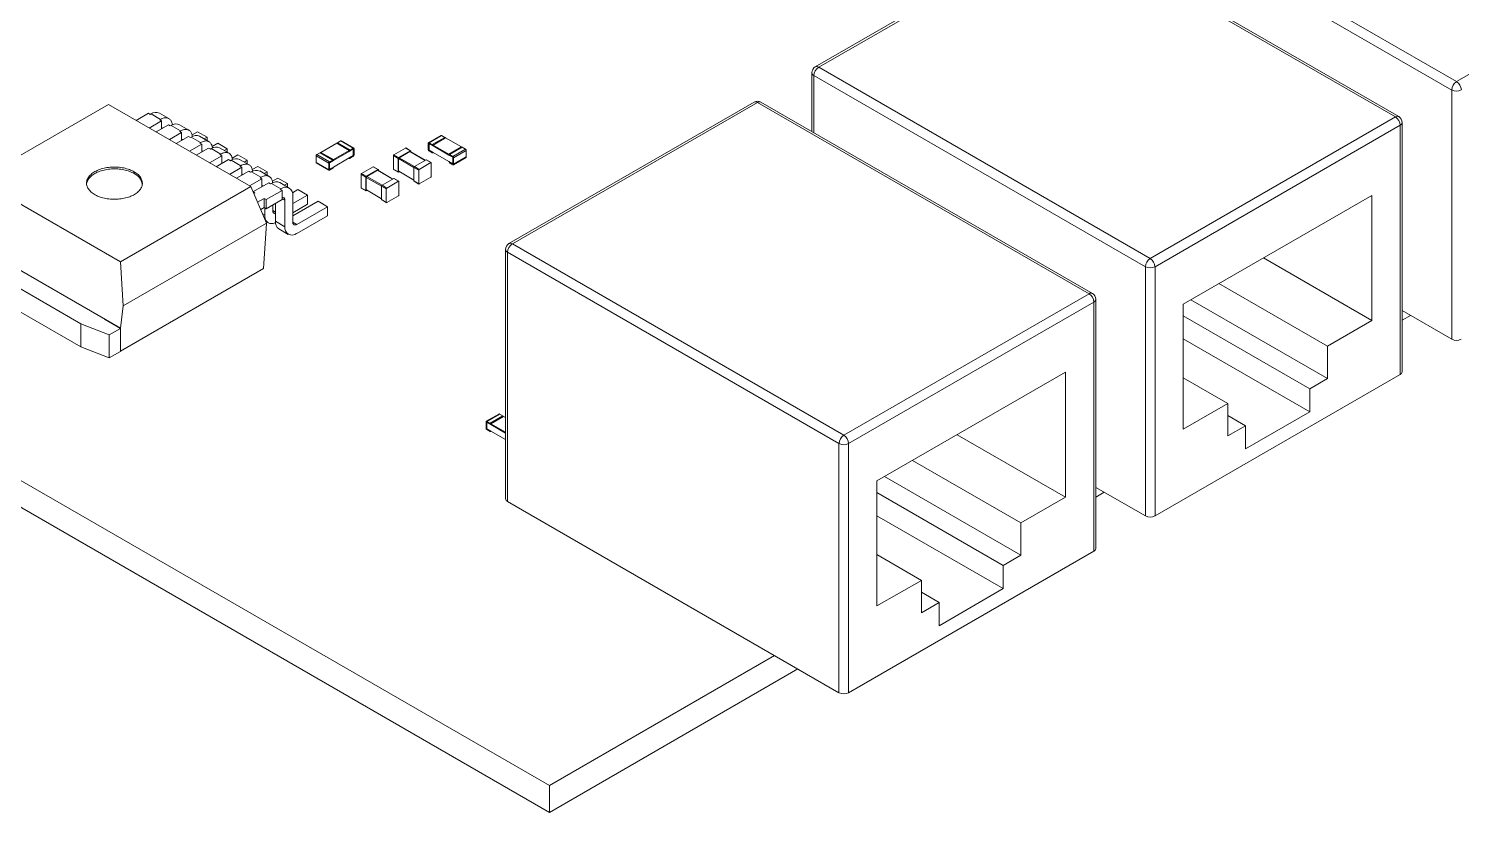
# Model space of a CAD drawing. Header units: millimetres. Extents: x 15 to 405, y 6 to 293.
# Drawn here: x 119.51 to 140.88, y 40.73 to 52.42 of the extents above; entities that cross this region are included whole.
import ezdxf

# ---------------------------------------------------------------- set-up
doc = ezdxf.new("R2010")
doc.units = ezdxf.units.MM

msp = doc.modelspace()

# ---------------------------------------------------------------- linework, layer by layer
at = {"color": 7, "linetype": 'Continuous', "lineweight": 18}
for p, q in [((127.279, 41.127), (102.595, 55.377)), ((127.279, 40.727), (102.595, 54.976)), ((140.74, 51.508), (135.795, 54.363)), ((135.867, 54.487), (140.812, 51.633)), ((134.904, 53.966), (131.246, 51.854)), ((134.955, 53.961), (131.297, 51.849)), ((139.9, 51.106), (134.955, 53.961)), ((139.951, 51.111), (135.006, 53.966)), ((140.812, 51.633), (144.47, 53.744)), ((131.195, 51.766), (131.195, 50.889)), ((136.17, 48.87), (131.225, 51.725)), ((131.225, 51.725), (131.225, 50.872)), ((131.297, 51.849), (136.242, 48.994)), ((140.74, 47.789), (140.74, 51.508)), ((130.334, 51.328), (126.676, 49.216)), ((130.385, 51.323), (126.727, 49.211)), ((135.33, 48.468), (130.385, 51.323)), ((135.38, 48.473), (130.435, 51.328)), ((120.703, 51.291), (118.759, 50.169)), ((122.824, 50.067), (120.703, 51.291)), ((121.297, 51.161), (121.113, 51.055)), ((121.325, 51.144), (121.297, 51.161)), ((121.337, 51.151), (121.325, 51.144)), ((121.479, 51.07), (121.337, 51.151)), ((121.604, 51.082), (121.462, 51.164)), ((136.242, 48.994), (139.9, 51.106)), ((121.495, 51.046), (121.311, 50.94)), ((121.596, 50.988), (121.413, 50.882)), ((121.479, 51.07), (121.467, 51.063)), ((121.495, 51.046), (121.467, 51.063)), ((121.495, 50.929), (121.495, 51.046)), ((121.625, 50.972), (121.596, 50.988)), ((121.794, 50.874), (121.611, 50.768)), ((121.636, 50.978), (121.625, 50.972)), ((121.778, 50.897), (121.636, 50.978)), ((121.903, 50.909), (121.761, 50.991)), ((121.778, 50.897), (121.766, 50.89)), ((121.794, 50.874), (121.766, 50.89)), ((121.794, 50.757), (121.794, 50.874)), ((122.032, 50.886), (121.95, 50.838)), ((122.174, 50.804), (122.032, 50.886)), ((139.972, 50.982), (136.314, 48.87)), ((139.972, 47.262), (139.972, 50.982)), ((140.001, 47.304), (140.001, 51.023)), ((121.896, 50.815), (121.712, 50.709)), ((121.924, 50.799), (121.896, 50.815)), ((122.094, 50.701), (121.91, 50.595)), ((121.936, 50.806), (121.924, 50.799)), ((122.077, 50.724), (121.936, 50.806)), ((122.202, 50.736), (122.061, 50.818)), ((122.077, 50.724), (122.065, 50.717)), ((122.094, 50.701), (122.065, 50.717)), ((122.094, 50.584), (122.094, 50.701)), ((122.174, 50.804), (122.129, 50.778)), ((122.174, 50.753), (122.174, 50.804)), ((122.332, 50.713), (122.249, 50.665)), ((122.473, 50.631), (122.332, 50.713)), ((123.871, 50.578), (124.107, 50.714)), ((124.295, 50.605), (124.107, 50.714)), ((124.117, 50.72), (124.167, 50.749)), ((124.306, 50.612), (124.117, 50.72)), ((124.355, 50.64), (124.167, 50.749)), ((124.363, 50.641), (124.174, 50.75)), ((125.473, 50.617), (125.473, 50.715)), ((125.665, 50.831), (125.476, 50.722)), ((125.672, 50.83), (125.484, 50.721)), ((125.533, 50.693), (125.484, 50.721)), ((125.484, 50.611), (125.484, 50.709)), ((125.544, 50.675), (125.484, 50.709)), ((125.722, 50.802), (125.533, 50.693)), ((125.732, 50.796), (125.544, 50.687)), ((125.78, 50.551), (125.544, 50.687)), ((125.544, 50.675), (125.544, 50.687)), ((125.78, 50.538), (125.544, 50.675)), ((125.722, 50.802), (125.672, 50.83)), ((125.968, 50.66), (125.732, 50.796)), ((125.968, 50.66), (125.78, 50.551)), ((125.971, 50.654), (125.783, 50.545)), ((125.979, 50.653), (125.79, 50.545)), ((125.968, 50.652), (125.968, 50.66)), ((126.028, 50.625), (125.979, 50.653)), ((122.195, 50.642), (122.011, 50.536)), ((122.223, 50.626), (122.195, 50.642)), ((122.393, 50.528), (122.209, 50.422)), ((122.235, 50.633), (122.223, 50.626)), ((122.377, 50.551), (122.235, 50.633)), ((122.494, 50.47), (122.311, 50.363)), ((122.502, 50.564), (122.36, 50.645)), ((122.377, 50.551), (122.365, 50.544)), ((122.393, 50.528), (122.365, 50.544)), ((122.393, 50.411), (122.393, 50.528)), ((122.473, 50.631), (122.429, 50.606)), ((122.473, 50.58), (122.473, 50.631)), ((122.523, 50.453), (122.494, 50.47)), ((122.534, 50.46), (122.523, 50.453)), ((122.676, 50.378), (122.534, 50.46)), ((122.631, 50.54), (122.549, 50.493)), ((122.773, 50.459), (122.631, 50.54)), ((122.801, 50.391), (122.659, 50.472)), ((122.773, 50.459), (122.728, 50.433)), ((122.773, 50.407), (122.773, 50.459)), ((123.989, 50.416), (123.8, 50.525)), ((123.8, 50.427), (123.8, 50.525)), ((123.811, 50.544), (123.86, 50.572)), ((123.999, 50.435), (123.811, 50.544)), ((124.049, 50.463), (123.86, 50.572)), ((124.056, 50.464), (123.868, 50.573)), ((123.871, 50.571), (123.871, 50.578)), ((124.059, 50.469), (123.871, 50.578)), ((123.999, 50.435), (124.049, 50.463)), ((123.999, 50.422), (124.059, 50.457)), ((124.059, 50.469), (124.295, 50.605)), ((124.059, 50.457), (124.295, 50.593)), ((124.059, 50.359), (124.295, 50.495)), ((124.059, 50.457), (124.059, 50.469)), ((124.291, 50.493), (124.298, 50.488)), ((124.295, 50.593), (124.355, 50.628)), ((124.295, 50.593), (124.295, 50.605)), ((124.295, 50.495), (124.355, 50.53)), ((124.306, 50.612), (124.355, 50.64)), ((124.306, 50.489), (124.355, 50.518)), ((124.355, 50.53), (124.355, 50.628)), ((124.366, 50.536), (124.366, 50.634)), ((124.952, 50.529), (125.023, 50.488)), ((124.952, 50.328), (124.952, 50.529)), ((124.96, 50.541), (125.134, 50.642)), ((124.96, 50.541), (125.03, 50.501)), ((125.023, 50.287), (125.023, 50.488)), ((125.03, 50.501), (125.205, 50.601)), ((125.03, 50.299), (125.03, 50.484)), ((125.03, 50.484), (125.259, 50.352)), ((125.037, 50.496), (125.198, 50.589)), ((125.037, 50.496), (125.266, 50.365)), ((125.134, 50.642), (125.205, 50.601)), ((125.21, 50.602), (125.139, 50.643)), ((125.198, 50.589), (125.426, 50.457)), ((125.429, 50.459), (125.203, 50.59)), ((125.212, 50.584), (125.212, 50.597)), ((125.266, 50.365), (125.44, 50.465)), ((125.44, 50.465), (125.511, 50.424)), ((125.516, 50.425), (125.445, 50.466)), ((125.544, 50.577), (125.484, 50.611)), ((125.533, 50.57), (125.484, 50.599)), ((125.541, 50.57), (125.548, 50.574)), ((125.78, 50.44), (125.544, 50.577)), ((125.78, 50.538), (125.78, 50.551)), ((125.84, 50.504), (125.78, 50.538)), ((125.84, 50.406), (125.78, 50.44)), ((125.84, 50.516), (125.79, 50.545)), ((126.028, 50.625), (125.84, 50.516)), ((125.84, 50.406), (125.84, 50.504)), ((125.847, 50.393), (126.036, 50.502)), ((126.039, 50.607), (125.85, 50.498)), ((126.039, 50.509), (125.85, 50.4)), ((125.85, 50.4), (125.85, 50.498)), ((126.039, 50.509), (126.039, 50.607)), ((121.086, 50.288), (121.086, 50.261)), ((122.692, 50.355), (122.509, 50.249)), ((122.794, 50.297), (122.61, 50.191)), ((122.676, 50.378), (122.664, 50.372)), ((122.692, 50.355), (122.664, 50.372)), ((122.692, 50.238), (122.692, 50.355)), ((122.822, 50.28), (122.794, 50.297)), ((122.834, 50.287), (122.822, 50.28)), ((122.975, 50.206), (122.834, 50.287)), ((122.93, 50.367), (122.848, 50.32)), ((123.072, 50.286), (122.93, 50.367)), ((123.1, 50.218), (122.959, 50.3)), ((123.072, 50.286), (123.027, 50.26)), ((123.072, 50.234), (123.072, 50.286)), ((123.989, 50.318), (123.8, 50.427)), ((123.803, 50.42), (123.992, 50.312)), ((123.989, 50.318), (123.989, 50.416)), ((123.999, 50.325), (123.999, 50.422)), ((123.999, 50.325), (124.059, 50.359)), ((123.999, 50.312), (124.049, 50.341)), ((124.54, 50.21), (124.47, 50.25)), ((124.47, 50.049), (124.47, 50.25)), ((124.651, 50.363), (124.477, 50.263)), ((124.547, 50.222), (124.477, 50.263)), ((124.722, 50.322), (124.547, 50.222)), ((124.715, 50.31), (124.554, 50.218)), ((124.722, 50.322), (124.651, 50.363)), ((124.727, 50.323), (124.656, 50.364)), ((124.943, 50.178), (124.715, 50.31)), ((124.946, 50.18), (124.72, 50.311)), ((124.729, 50.305), (124.729, 50.318)), ((124.952, 50.328), (125.023, 50.287)), ((124.955, 50.323), (125.025, 50.282)), ((125.03, 50.299), (125.259, 50.167)), ((125.03, 50.283), (125.041, 50.289)), ((125.032, 50.295), (125.259, 50.164)), ((125.259, 50.352), (125.33, 50.311)), ((125.259, 50.151), (125.259, 50.352)), ((125.266, 50.365), (125.337, 50.324)), ((125.33, 50.11), (125.33, 50.311)), ((125.337, 50.324), (125.511, 50.424)), ((125.518, 50.219), (125.518, 50.42)), ((125.84, 50.394), (125.79, 50.422)), ((118.759, 50.169), (120.88, 48.944)), ((120.88, 48.944), (122.824, 50.067)), ((122.992, 50.182), (122.808, 50.076)), ((122.824, 50.067), (123.06, 49.522)), ((123.093, 50.124), (122.858, 49.988)), ((122.975, 50.206), (122.963, 50.199)), ((122.992, 50.182), (122.963, 50.199)), ((122.992, 50.065), (122.992, 50.182)), ((123.121, 50.108), (123.093, 50.124)), ((123.133, 50.114), (123.121, 50.108)), ((123.275, 50.033), (123.133, 50.114)), ((123.23, 50.195), (123.147, 50.147)), ((123.371, 50.113), (123.23, 50.195)), ((123.4, 50.045), (123.258, 50.127)), ((123.275, 50.033), (123.263, 50.026)), ((123.291, 50.01), (123.263, 50.026)), ((123.371, 50.113), (123.327, 50.087)), ((123.371, 50.062), (123.371, 50.113)), ((123.529, 50.022), (123.447, 49.974)), ((123.671, 49.94), (123.529, 50.022)), ((124.54, 50.008), (124.47, 50.049)), ((124.472, 50.044), (124.542, 50.004)), ((124.54, 50.008), (124.54, 50.21)), ((124.547, 50.02), (124.547, 50.205)), ((124.776, 50.073), (124.547, 50.205)), ((124.776, 49.888), (124.547, 50.02)), ((124.549, 50.016), (124.776, 49.885)), ((124.783, 50.086), (124.554, 50.218)), ((124.847, 50.033), (124.776, 50.073)), ((124.776, 49.872), (124.776, 50.073)), ((124.957, 50.186), (124.783, 50.086)), ((124.854, 50.045), (124.783, 50.086)), ((124.847, 49.831), (124.847, 50.033)), ((125.028, 50.146), (124.854, 50.045)), ((125.028, 50.146), (124.957, 50.186)), ((125.033, 50.146), (124.962, 50.187)), ((125.035, 49.94), (125.035, 50.142)), ((125.259, 50.151), (125.33, 50.11)), ((125.261, 50.146), (125.332, 50.105)), ((125.337, 50.106), (125.511, 50.207)), ((122.859, 49.987), (122.886, 49.972)), ((122.886, 49.972), (122.87, 49.962)), ((123.027, 49.89), (122.926, 49.832)), ((123.027, 49.89), (123.055, 49.874)), ((123.027, 49.89), (123.027, 49.754)), ((123.291, 50.01), (123.055, 49.874)), ((123.055, 49.874), (123.055, 49.737)), ((123.055, 49.737), (123.291, 49.874)), ((123.192, 49.816), (123.192, 49.55)), ((123.291, 49.874), (123.291, 50.01)), ((123.334, 49.863), (123.291, 49.887)), ((123.334, 49.863), (123.334, 49.468)), ((123.671, 49.94), (123.451, 49.814)), ((123.451, 49.536), (123.451, 49.931)), ((123.828, 49.849), (123.451, 49.631)), ((123.451, 49.677), (123.671, 49.804)), ((123.671, 49.804), (123.671, 49.94)), ((123.97, 49.767), (123.828, 49.849)), ((124.559, 50.011), (124.547, 50.004)), ((124.847, 49.831), (124.776, 49.872)), ((124.778, 49.867), (124.849, 49.827)), ((125.028, 49.928), (124.854, 49.827)), ((136.736, 48.312), (139.55, 49.936)), ((139.55, 49.936), (139.55, 48.069)), ((122.973, 49.723), (123.027, 49.754)), ((123.034, 49.641), (123, 49.66)), ((123.055, 49.737), (123.027, 49.754)), ((123.034, 49.75), (123.034, 49.641)), ((123.152, 49.709), (123.152, 49.793)), ((123.192, 49.686), (123.152, 49.709)), ((123.97, 49.767), (123.51, 49.502)), ((123.51, 49.366), (123.97, 49.631)), ((123.97, 49.631), (123.97, 49.767)), ((120.922, 48.288), (123.06, 49.522)), ((123.06, 49.517), (123.013, 48.842)), ((123.049, 49.548), (123.086, 49.526)), ((123.06, 49.517), (123.06, 49.522)), ((123.334, 49.468), (123.192, 49.55)), ((123.244, 49.435), (123.385, 49.354)), ((123.51, 49.502), (123.451, 49.536)), ((118.523, 49.317), (120.88, 47.956)), ((126.727, 49.211), (131.672, 46.356)), ((120.291, 48.019), (118.641, 48.971)), ((120.88, 48.944), (120.922, 48.288)), ((126.625, 49.128), (126.625, 45.408)), ((131.6, 46.232), (126.655, 49.086)), ((126.655, 49.086), (126.655, 45.367)), ((137.933, 49.003), (139.55, 48.069)), ((120.88, 47.611), (123.013, 48.842)), ((136.17, 45.151), (136.17, 48.87)), ((136.314, 48.87), (136.314, 45.151)), ((118.641, 48.626), (120.291, 47.673)), ((137.268, 48.619), (138.885, 47.686)), ((131.672, 46.356), (135.33, 48.468)), ((135.402, 48.343), (131.744, 46.232)), ((135.402, 44.624), (135.402, 48.343)), ((135.431, 44.665), (135.431, 48.385)), ((136.736, 46.445), (136.736, 48.312)), ((136.849, 48.377), (138.885, 47.202)), ((120.88, 47.956), (120.922, 48.288)), ((136.736, 48.138), (138.622, 47.05)), ((140.74, 47.789), (140.001, 48.215)), ((140.126, 48.143), (140.001, 48.071)), ((120.715, 47.856), (120.291, 48.019)), ((120.291, 47.673), (120.291, 48.019)), ((120.644, 48.087), (120.88, 47.951)), ((120.88, 47.951), (120.715, 47.856)), ((120.88, 47.611), (120.88, 47.956)), ((120.88, 47.605), (120.88, 47.951)), ((139.55, 48.069), (138.885, 47.686)), ((120.715, 47.51), (120.291, 47.673)), ((120.715, 47.51), (120.715, 47.856)), ((136.736, 47.793), (138.622, 46.704)), ((138.885, 47.686), (138.885, 47.202)), ((120.88, 47.605), (120.715, 47.51)), ((132.166, 45.673), (134.979, 47.298)), ((134.979, 47.298), (134.979, 45.431)), ((139.972, 47.262), (136.314, 45.151)), ((136.736, 47.212), (137.4, 46.829)), ((138.885, 47.202), (138.622, 47.05)), ((138.622, 47.05), (138.622, 46.704)), ((137.4, 46.829), (136.736, 46.445)), ((137.4, 46.345), (137.4, 46.829)), ((126.527, 46.672), (126.338, 46.564)), ((126.534, 46.672), (126.346, 46.563)), ((126.584, 46.643), (126.395, 46.534)), ((126.594, 46.637), (126.406, 46.528)), ((126.584, 46.643), (126.534, 46.672)), ((126.625, 46.619), (126.594, 46.637)), ((137.4, 46.649), (137.664, 46.497)), ((138.622, 46.704), (137.664, 46.151)), ((126.335, 46.459), (126.335, 46.557)), ((126.395, 46.534), (126.346, 46.563)), ((126.346, 46.453), (126.346, 46.551)), ((126.406, 46.516), (126.346, 46.551)), ((126.406, 46.418), (126.346, 46.453)), ((126.395, 46.412), (126.346, 46.44)), ((126.403, 46.411), (126.41, 46.415)), ((126.625, 46.402), (126.406, 46.528)), ((126.406, 46.516), (126.406, 46.528)), ((126.625, 46.389), (126.406, 46.516)), ((126.625, 46.291), (126.406, 46.418)), ((137.664, 46.497), (137.4, 46.345)), ((137.664, 46.151), (137.664, 46.497)), ((131.6, 42.512), (131.6, 46.232)), ((131.744, 46.232), (131.744, 42.512)), ((133.363, 46.364), (134.979, 45.431)), ((132.698, 45.981), (134.315, 45.048)), ((132.279, 45.739), (134.315, 44.564)), ((132.166, 43.807), (132.166, 45.673)), ((136.17, 45.151), (135.431, 45.577)), ((131.6, 42.512), (126.655, 45.367)), ((132.166, 45.5), (134.051, 44.411)), ((134.979, 45.431), (134.315, 45.048)), ((135.556, 45.505), (135.431, 45.433)), ((132.166, 45.155), (134.051, 44.066)), ((134.315, 45.048), (134.315, 44.564)), ((135.402, 44.624), (131.744, 42.512)), ((132.166, 44.574), (132.83, 44.19)), ((134.315, 44.564), (134.051, 44.411)), ((134.051, 44.411), (134.051, 44.066)), ((132.83, 44.19), (132.166, 43.807)), ((132.83, 43.706), (132.83, 44.19)), ((134.051, 44.066), (133.094, 43.513)), ((132.83, 44.011), (133.094, 43.859)), ((133.094, 43.859), (132.83, 43.706)), ((133.094, 43.513), (133.094, 43.859)), ((130.639, 43.067), (127.279, 41.127)), ((130.986, 42.867), (127.279, 40.727)), ((127.279, 40.727), (127.279, 41.127))]:
    msp.add_line(p, q, dxfattribs=at)
at = {"color": 7, "linetype": 'Continuous', "lineweight": 18, "flags": 128}
for points in [[(121.654, 50.988), (121.653, 50.997), (121.651, 51.01), (121.647, 51.023), (121.643, 51.035), (121.638, 51.046), (121.632, 51.056), (121.625, 51.065), (121.617, 51.073), (121.608, 51.079), (121.599, 51.085), (121.589, 51.089), (121.578, 51.092), (121.567, 51.093), (121.555, 51.094), (121.543, 51.093), (121.531, 51.091), (121.518, 51.087), (121.505, 51.083), (121.492, 51.077), (121.479, 51.07)], [(121.954, 50.815), (121.953, 50.824), (121.95, 50.838), (121.947, 50.85), (121.942, 50.862), (121.937, 50.873), (121.931, 50.883), (121.924, 50.892), (121.916, 50.9), (121.907, 50.906), (121.898, 50.912), (121.888, 50.916), (121.877, 50.919), (121.866, 50.92), (121.855, 50.921), (121.842, 50.92), (121.83, 50.918), (121.817, 50.914), (121.804, 50.91), (121.791, 50.904), (121.778, 50.897)], [(122.253, 50.642), (122.252, 50.651), (122.25, 50.665), (122.246, 50.678), (122.242, 50.689), (122.236, 50.7), (122.23, 50.71), (122.223, 50.719), (122.215, 50.727), (122.207, 50.734), (122.197, 50.739), (122.187, 50.743), (122.177, 50.746), (122.166, 50.748), (122.154, 50.748), (122.142, 50.747), (122.129, 50.745), (122.117, 50.742), (122.104, 50.737), (122.09, 50.731), (122.077, 50.724)], [(122.552, 50.469), (122.551, 50.478), (122.549, 50.492), (122.545, 50.505), (122.541, 50.517), (122.536, 50.528), (122.53, 50.537), (122.523, 50.546), (122.515, 50.554), (122.506, 50.561), (122.497, 50.566), (122.487, 50.57), (122.476, 50.573), (122.465, 50.575), (122.453, 50.575), (122.441, 50.574), (122.429, 50.572), (122.416, 50.569), (122.403, 50.564), (122.39, 50.558), (122.377, 50.551)], [(121.086, 50.288), (121.102, 50.278), (121.117, 50.268), (121.131, 50.257), (121.144, 50.246), (121.156, 50.235), (121.166, 50.223), (121.176, 50.211), (121.184, 50.198), (121.191, 50.185), (121.197, 50.173), (121.202, 50.159), (121.205, 50.146), (121.207, 50.133), (121.208, 50.12), (121.208, 50.106), (121.206, 50.093), (121.203, 50.08), (121.198, 50.066), (121.193, 50.053), (121.186, 50.041), (121.178, 50.028), (121.169, 50.016), (121.158, 50.004), (121.147, 49.992), (121.134, 49.981), (121.121, 49.97), (121.106, 49.96), (121.09, 49.95), (121.074, 49.941), (121.056, 49.932), (121.038, 49.924), (121.019, 49.916), (120.999, 49.909), (120.979, 49.903), (120.958, 49.897), (120.936, 49.892), (120.914, 49.888), (120.892, 49.884), (120.869, 49.882), (120.846, 49.879), (120.823, 49.878), (120.8, 49.877), (120.777, 49.877), (120.754, 49.878), (120.731, 49.88), (120.708, 49.882), (120.685, 49.885), (120.663, 49.889), (120.641, 49.893), (120.62, 49.899), (120.599, 49.904), (120.579, 49.911), (120.559, 49.918), (120.54, 49.926), (120.522, 49.934), (120.505, 49.943), (120.489, 49.953), (120.473, 49.963), (120.459, 49.973), (120.445, 49.984), (120.433, 49.995), (120.422, 50.007), (120.412, 50.019), (120.403, 50.031), (120.395, 50.044), (120.388, 50.057), (120.383, 50.07), (120.379, 50.083), (120.376, 50.096), (120.375, 50.11), (120.375, 50.123), (120.376, 50.136), (120.378, 50.15), (120.382, 50.163), (120.387, 50.176), (120.393, 50.189), (120.401, 50.201), (120.409, 50.214), (120.419, 50.226), (120.43, 50.238), (120.442, 50.249), (120.455, 50.26), (120.47, 50.271), (120.485, 50.281), (120.501, 50.29), (120.518, 50.299), (120.536, 50.308), (120.555, 50.316), (120.574, 50.323), (120.594, 50.33), (120.615, 50.336), (120.636, 50.341), (120.658, 50.346), (120.68, 50.35), (120.702, 50.353), (120.725, 50.355), (120.748, 50.357), (120.771, 50.358), (120.794, 50.358), (120.818, 50.358), (120.841, 50.357), (120.863, 50.355), (120.886, 50.352), (120.909, 50.349), (120.931, 50.345), (120.952, 50.34), (120.973, 50.334), (120.994, 50.328), (121.014, 50.321), (121.033, 50.314), (121.052, 50.306), (121.069, 50.297), (121.086, 50.288)], [(120.375, 50.104), (120.376, 50.109), (120.378, 50.122), (120.382, 50.136), (120.387, 50.149), (120.393, 50.161), (120.401, 50.174), (120.409, 50.187), (120.419, 50.199), (120.43, 50.21), (120.442, 50.222), (120.455, 50.233), (120.47, 50.243), (120.485, 50.253), (120.501, 50.263), (120.518, 50.272), (120.536, 50.281), (120.555, 50.289), (120.574, 50.296), (120.594, 50.302), (120.615, 50.308), (120.636, 50.314), (120.658, 50.318), (120.68, 50.322), (120.702, 50.326), (120.725, 50.328), (120.748, 50.33), (120.771, 50.331), (120.794, 50.331), (120.818, 50.331), (120.841, 50.33), (120.863, 50.328), (120.886, 50.325), (120.909, 50.321), (120.931, 50.317), (120.952, 50.313), (120.973, 50.307), (120.994, 50.301), (121.014, 50.294), (121.033, 50.287), (121.052, 50.279), (121.069, 50.27), (121.086, 50.261)], [(122.852, 50.297), (122.851, 50.306), (122.848, 50.319), (122.845, 50.332), (122.84, 50.344), (122.835, 50.355), (122.829, 50.365), (122.822, 50.374), (122.814, 50.381), (122.805, 50.388), (122.796, 50.393), (122.786, 50.397), (122.775, 50.4), (122.764, 50.402), (122.753, 50.402), (122.74, 50.402), (122.728, 50.399), (122.715, 50.396), (122.702, 50.391), (122.689, 50.385), (122.676, 50.378)], [(123.151, 50.124), (123.15, 50.133), (123.148, 50.146), (123.144, 50.159), (123.14, 50.171), (123.135, 50.182), (123.128, 50.192), (123.121, 50.201), (123.113, 50.208), (123.105, 50.215), (123.095, 50.22), (123.085, 50.225), (123.075, 50.228), (123.064, 50.229), (123.052, 50.23), (123.04, 50.229), (123.027, 50.227), (123.015, 50.223), (123.002, 50.218), (122.988, 50.213), (122.975, 50.206)], [(123.291, 49.903), (123.297, 49.905), (123.304, 49.905), (123.31, 49.903), (123.316, 49.901), (123.321, 49.897), (123.326, 49.892), (123.329, 49.886), (123.332, 49.879), (123.333, 49.871), (123.334, 49.863)], [(123.034, 49.641), (123.035, 49.626), (123.036, 49.612), (123.039, 49.598), (123.042, 49.585), (123.046, 49.573), (123.052, 49.562), (123.058, 49.552), (123.065, 49.544), (123.073, 49.536), (123.081, 49.529), (123.091, 49.524), (123.101, 49.52), (123.111, 49.517), (123.123, 49.515), (123.134, 49.515), (123.146, 49.516), (123.159, 49.518), (123.172, 49.521), (123.185, 49.526), (123.193, 49.529)], [(123.192, 49.667), (123.188, 49.667), (123.181, 49.667), (123.175, 49.668), (123.169, 49.671), (123.164, 49.674), (123.16, 49.679), (123.157, 49.685), (123.154, 49.692), (123.153, 49.7), (123.152, 49.709)]]:
    msp.add_lwpolyline(points, dxfattribs=at)
at = {"color": 7, "linetype": 'Continuous', "lineweight": 18}
for centre, radius, start, end in [((131.297, 51.766), 0.102, 119.9973, 180), ((131.245, 51.77), 0.0499, 184.9193, 246.4008), ((131.38, 51.718), 0.155, 122.4534, 177.5466), ((131.267, 51.806), 0.0525, 55.2808, 113.4087), ((140.895, 51.502), 0.155, 122.4534, 177.5466), ((140.812, 51.646), 0.155, 242.4576, 297.5424), ((140.729, 51.502), 0.155, 2.4534, 57.5466), ((130.385, 51.24), 0.102, 60.0027, 119.9973), ((130.355, 51.282), 0.0499, 53.6074, 115.0822), ((130.414, 51.279), 0.0525, 66.5913, 124.7192), ((121.41, 51.048), 0.127, 66.0318, 125.2787), ((139.929, 51.066), 0.0499, 64.9178, 126.3926), ((139.816, 50.975), 0.155, 2.4534, 57.5466), ((139.9, 51.023), 0.102, 0, 60.0027), ((121.504, 50.905), 0.0369, 75.2459, 104.7926), ((121.71, 50.875), 0.127, 66.0318, 125.2787), ((139.949, 51.029), 0.0525, 295.2735, 353.4064), ((121.804, 50.732), 0.0369, 75.2459, 104.7926), ((122.009, 50.702), 0.127, 66.0318, 125.2787), ((122.309, 50.529), 0.127, 66.0318, 125.2787), ((124.129, 50.702), 0.0216, 121.9547, 151.1444), ((124.171, 50.743), 0.00754, 65.686, 125.6182), ((125.48, 50.716), 0.00655, 50.7967, 189.214), ((125.521, 50.674), 0.0231, 2.6055, 57.3945), ((125.668, 50.824), 0.00754, 54.3818, 114.314), ((125.71, 50.783), 0.0216, 28.8556, 58.0453), ((125.974, 50.647), 0.00754, 54.3818, 114.314), ((122.103, 50.559), 0.0369, 75.2459, 104.7926), ((122.608, 50.356), 0.127, 66.0318, 125.2787), ((123.823, 50.524), 0.0231, 122.6055, 177.3945), ((123.865, 50.566), 0.00754, 65.686, 125.6182), ((124.053, 50.458), 0.00655, 350.786, 129.2033), ((124.318, 50.592), 0.0231, 122.6055, 177.3945), ((124.302, 50.494), 0.00655, 170.786, 309.2033), ((124.359, 50.635), 0.00655, 350.786, 129.2033), ((124.343, 50.537), 0.0231, 302.6055, 357.3945), ((124.968, 50.528), 0.0154, 122.6055, 177.3945), ((125.039, 50.488), 0.0154, 122.6055, 177.3945), ((125.046, 50.484), 0.0154, 122.6055, 177.3945), ((125.137, 50.638), 0.00503, 65.686, 125.6182), ((125.201, 50.585), 0.00503, 65.686, 125.6182), ((125.207, 50.598), 0.00437, 350.786, 129.2033), ((125.443, 50.461), 0.00503, 65.686, 125.6182), ((125.496, 50.618), 0.0231, 182.6055, 237.3945), ((125.537, 50.576), 0.00655, 230.7967, 9.214), ((125.786, 50.54), 0.00655, 50.7967, 189.214), ((125.803, 50.442), 0.0231, 182.6055, 237.3945), ((125.827, 50.497), 0.0231, 2.6055, 57.3945), ((126.016, 50.605), 0.0231, 2.6055, 57.3945), ((126.031, 50.508), 0.00755, 305.698, 5.6204), ((120.995, 50.065), 0.216, 10.4921, 65.1062), ((122.402, 50.386), 0.0369, 75.2459, 104.7926), ((122.702, 50.213), 0.0369, 75.2459, 104.7926), ((122.907, 50.183), 0.127, 66.0318, 125.2787), ((123.808, 50.426), 0.00755, 174.3796, 234.302), ((124.012, 50.415), 0.0231, 122.6055, 177.3945), ((123.995, 50.317), 0.00655, 170.786, 309.2033), ((124.036, 50.36), 0.0231, 302.6055, 357.3945), ((124.485, 50.25), 0.0154, 122.6055, 177.3945), ((124.654, 50.359), 0.00503, 65.686, 125.6182), ((124.718, 50.306), 0.00503, 65.686, 125.6182), ((124.725, 50.319), 0.00437, 350.786, 129.2033), ((124.957, 50.327), 0.00503, 174.3796, 234.302), ((125.028, 50.286), 0.00437, 170.786, 309.2033), ((125.035, 50.299), 0.00503, 174.3796, 234.302), ((125.274, 50.352), 0.0154, 122.6055, 177.3945), ((125.345, 50.311), 0.0154, 122.6055, 177.3945), ((125.514, 50.421), 0.00437, 350.786, 129.2033), ((125.844, 50.399), 0.00655, 230.7967, 9.214), ((123.001, 50.041), 0.0369, 75.2459, 104.7926), ((123.207, 50.011), 0.127, 66.0318, 125.2787), ((123.343, 49.948), 0.109, 350.9946, 128.9947), ((124.475, 50.048), 0.00503, 174.3796, 234.302), ((124.556, 50.209), 0.0154, 122.6055, 177.3945), ((124.563, 50.205), 0.0154, 122.6055, 177.3945), ((124.552, 50.02), 0.00503, 174.3796, 234.302), ((124.791, 50.073), 0.0154, 122.6055, 177.3945), ((124.862, 50.032), 0.0154, 122.6055, 177.3945), ((124.96, 50.182), 0.00503, 65.686, 125.6182), ((125.031, 50.142), 0.00437, 350.786, 129.2033), ((125.264, 50.15), 0.00503, 174.3796, 234.302), ((125.334, 50.109), 0.00437, 170.786, 309.2033), ((125.503, 50.22), 0.0154, 302.6055, 357.3945), ((124.545, 50.007), 0.00437, 170.786, 309.2033), ((124.781, 49.872), 0.00503, 174.3796, 234.302), ((124.851, 49.831), 0.00437, 170.786, 309.2033), ((125.02, 49.941), 0.0154, 302.6055, 357.3945), ((123.314, 49.536), 0.123, 173.6038, 235.084), ((123.441, 49.451), 0.109, 170.9946, 308.9947), ((123.487, 49.53), 0.0364, 170.786, 309.2033), ((126.727, 49.128), 0.102, 119.9973, 180), ((126.81, 49.08), 0.155, 122.4534, 177.5466), ((126.697, 49.168), 0.0525, 55.2808, 113.4087), ((126.675, 49.132), 0.0499, 184.9193, 246.4008), ((136.325, 48.863), 0.155, 122.4534, 177.5466), ((136.159, 48.863), 0.155, 2.4534, 57.5466), ((136.242, 49.008), 0.155, 242.4576, 297.5424), ((135.359, 48.428), 0.0499, 64.9178, 126.3926), ((135.246, 48.337), 0.155, 2.4534, 57.5466), ((135.33, 48.385), 0.102, 0, 60.0027), ((135.379, 48.391), 0.0525, 295.2735, 353.4064), ((140.812, 47.927), 0.155, 242.4576, 297.5424), ((139.949, 47.31), 0.0525, 295.2735, 353.4064), ((126.53, 46.666), 0.00754, 54.3818, 114.314), ((126.572, 46.625), 0.0216, 28.8556, 58.0453), ((126.342, 46.558), 0.00655, 50.7967, 189.214), ((126.358, 46.46), 0.0231, 182.6055, 237.3945), ((126.383, 46.515), 0.0231, 2.6055, 57.3945), ((126.399, 46.417), 0.00655, 230.7967, 9.214), ((131.755, 46.225), 0.155, 122.4534, 177.5466), ((131.672, 46.369), 0.155, 242.4576, 297.5424), ((131.588, 46.225), 0.155, 2.4534, 57.5466), ((126.675, 45.413), 0.0499, 184.9193, 246.4008), ((136.242, 45.288), 0.155, 242.4576, 297.5424), ((135.379, 44.671), 0.0525, 295.2735, 353.4064), ((131.672, 42.65), 0.155, 242.4576, 297.5424)]:
    msp.add_arc(centre, radius, start, end, dxfattribs=at)

doc.saveas('drawing.dxf')
